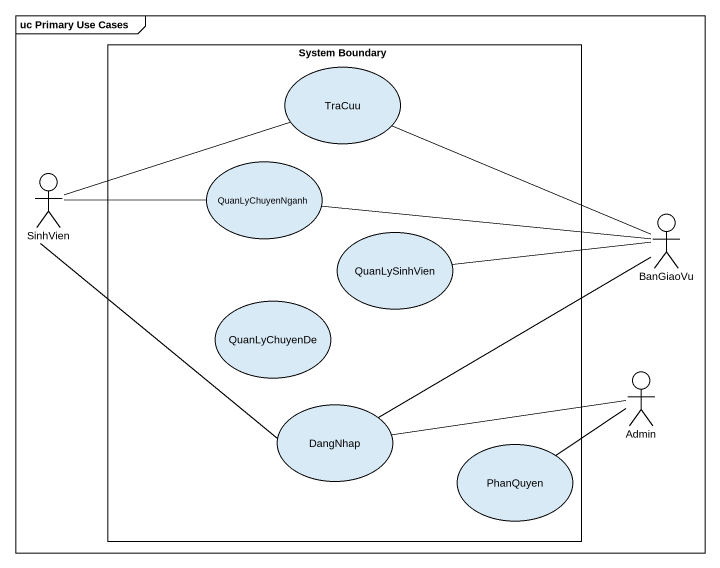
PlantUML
@startuml
mainframe uc Primary Use Cases
rectangle "System Boundary" as System_Boundary {
  usecase TraCuu
  usecase QuanLyChuyenNganh
  usecase QuanLySinhVien
  usecase QuanLyChuyenDe
  usecase DangNhap
  usecase PhanQuyen
}
actor SinhVien
actor BanGiaoVu
actor Admin
TraCuu -right- BanGiaoVu
SinhVien -right- TraCuu
SinhVien -right- QuanLyChuyenNganh
SinhVien -- DangNhap
BanGiaoVu -left- QuanLyChuyenNganh
BanGiaoVu -left- QuanLySinhVien
BanGiaoVu -left- DangNhap
Admin -left- DangNhap
Admin -left- PhanQuyen
@enduml
